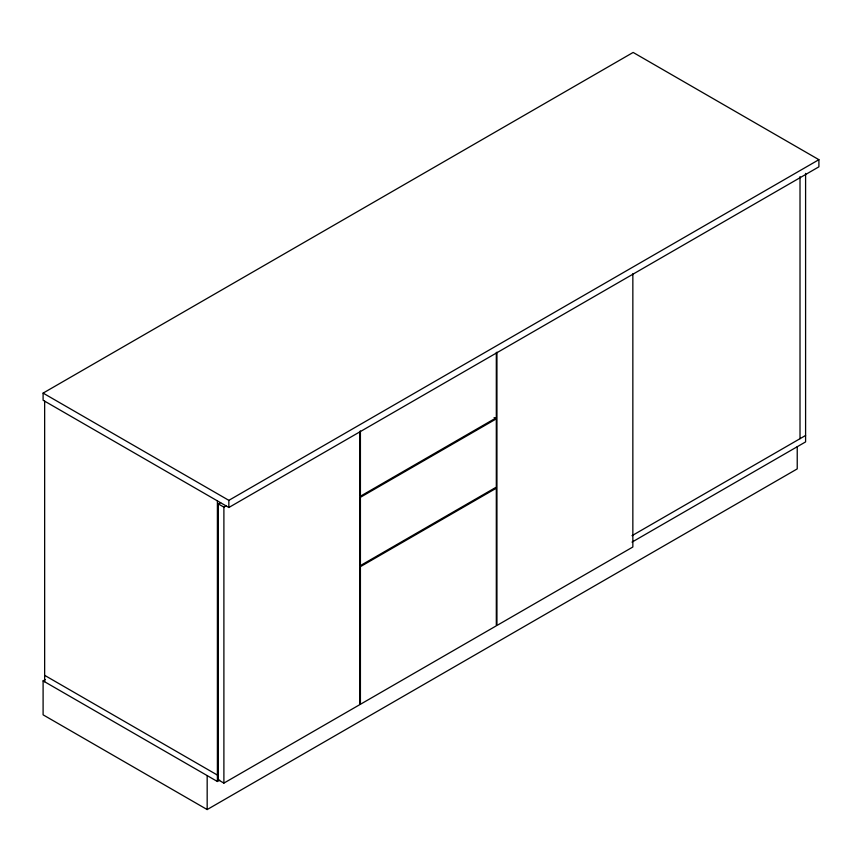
<?xml version="1.0" encoding="UTF-8"?>
<svg xmlns="http://www.w3.org/2000/svg" width="862" height="862" viewBox="0 0 862 862"><rect width="100%" height="100%" fill="white"/><g stroke="black" fill="none" stroke-linecap="round" stroke-linejoin="round"><path stroke-width="1.29" d="M43.1 393.104L633.15 52.442L818.9 159.685L818.9 166.829L228.85 507.492L43.1 400.259L43.1 393.104L228.85 500.348L818.9 159.685M359.799 431.366L359.799 704.642L223.894 783.105L218.323 779.884L218.323 503.925L220.64 502.578M218.323 503.925L223.894 507.136L226.221 505.8M496.318 418.846L360.413 497.309L360.413 565.591L496.318 487.127L496.318 418.846L494.088 417.553M797.231 446.688L797.231 468.896L207.171 809.558L43.1 714.835L43.1 680.872L45.427 679.525M632.018 535.679L805.593 435.472M43.1 680.872L217.396 781.5L219.713 780.153M632.018 542.112L805.593 441.904L805.593 173.391M44.652 675.334L217.396 775.067M800.011 176.602L800.011 438.683M632.848 273.728L632.848 547.004L496.943 625.467L496.943 352.192M496.318 352.515L496.318 417.768L360.413 496.232L360.413 430.978M228.85 500.348L228.85 507.492M223.894 507.136L223.894 783.105M217.396 500.887L217.396 781.5M207.171 775.595L207.171 809.558M44.652 401.153L44.652 681.767M496.318 488.194L360.413 566.657L360.413 704.286L496.318 625.823L496.318 488.194"/></g></svg>
